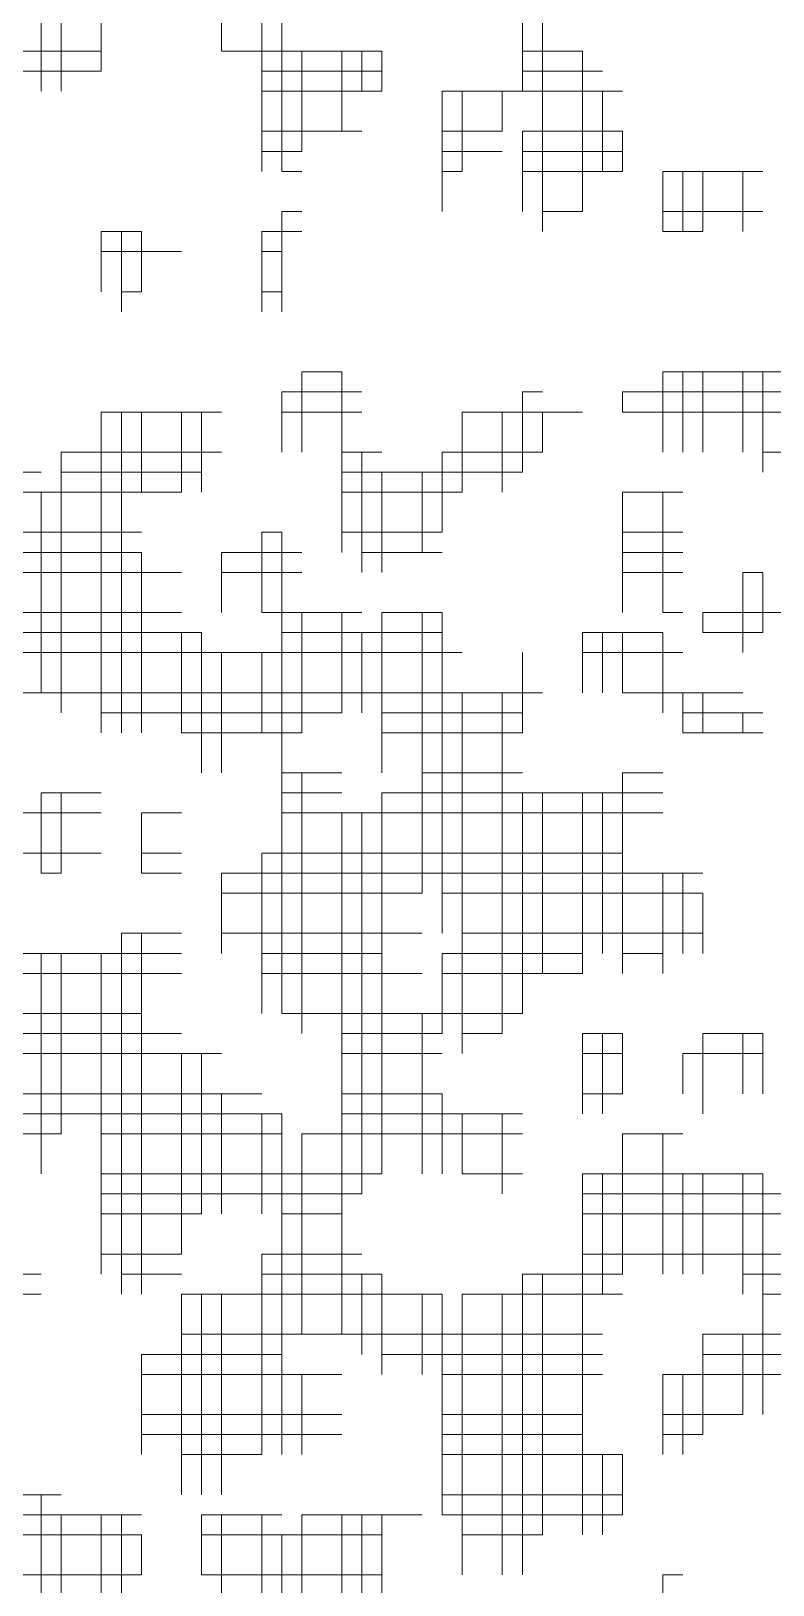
# Model space of a CAD drawing. Header units: millimetres. Extents: x 13268 to 164478, y 289082 to 363688.
# Drawn here: x 85924 to 86696, y 349534 to 351152 of the extents above; entities that cross this region are included whole.
import ezdxf

# ---------------------------------------------------------------- set-up
doc = ezdxf.new("R2010")
doc.units = ezdxf.units.MM

# ---------------------------------------------------------------- blocks, each defined once
blk = doc.blocks.new('A$C010A7659')
at = {"lineweight": 0}
for points in [[(3204.49, 2600.02), (3204.49, 2517.22)], [(3179.65, 2583.46), (3179.65, 2500.66)], [(3187.93, 2583.46), (3187.93, 2500.66)], [(3187.93, 2583.46), (3187.93, 2500.66)], [(3204.49, 2575.18), (3204.49, 2508.94)], [(3279.01, 2575.18), (3279.01, 2467.54)], [(3270.73, 2550.34), (3270.73, 2467.54)], [(3279.01, 2550.34), (3279.01, 2467.54)], [(3378.38, 2550.34), (3378.38, 2500.66)], [(3254.17, 2542.06), (3254.17, 2517.22)], [(3270.73, 2542.06), (3270.73, 2500.66)], [(3378.38, 2542.06), (3378.38, 2500.66)], [(3386.66, 2542.06), (3386.66, 2442.7)], [(3138.25, 2517.22), (3204.49, 2517.22)], [(3146.53, 2517.22), (3204.49, 2517.22)], [(3254.17, 2517.22), (3320.41, 2517.22)], [(3270.73, 2517.22), (3320.41, 2517.22)], [(3287.29, 2517.22), (3287.29, 2475.82)], [(3303.85, 2517.22), (3303.85, 2484.1)], [(3303.85, 2517.22), (3303.85, 2484.1)], [(3312.13, 2517.22), (3312.13, 2500.66)], [(3320.41, 2517.22), (3320.41, 2500.66)], [(3378.38, 2517.22), (3403.22, 2517.22)], [(3378.38, 2517.22), (3403.22, 2517.22)], [(3403.22, 2517.22), (3403.22, 2450.98)], [(3072, 2508.94), (3204.49, 2508.94)], [(3270.73, 2508.94), (3320.41, 2508.94)], [(3378.38, 2508.94), (3411.5, 2508.94)], [(3403.22, 2508.94), (3403.22, 2467.54)], [(3270.73, 2500.66), (3312.13, 2500.66)], [(3270.73, 2500.66), (3320.41, 2500.66)], [(3345.25, 2500.66), (3345.25, 2450.98)], [(3345.25, 2500.66), (3378.38, 2500.66)], [(3353.53, 2500.66), (3353.53, 2467.54)], [(3353.53, 2500.66), (3353.53, 2467.54)], [(3370.1, 2500.66), (3370.1, 2484.1)], [(3378.38, 2500.66), (3411.5, 2500.66)], [(3386.66, 2500.66), (3419.78, 2500.66)], [(3411.5, 2500.66), (3411.5, 2467.54)], [(3270.73, 2484.1), (3303.85, 2484.1)], [(3270.73, 2484.1), (3312.13, 2484.1)], [(3345.25, 2484.1), (3345.25, 2450.98)], [(3345.25, 2484.1), (3370.1, 2484.1)], [(3345.25, 2484.1), (3370.1, 2484.1)], [(3378.38, 2484.1), (3378.38, 2450.98)], [(3378.38, 2484.1), (3419.78, 2484.1)], [(3386.66, 2484.1), (3419.78, 2484.1)], [(3419.78, 2484.1), (3419.78, 2467.54)], [(3270.73, 2475.82), (3287.29, 2475.82)], [(3345.25, 2475.82), (3370.1, 2475.82)], [(3378.38, 2475.82), (3419.78, 2475.82)], [(3279.01, 2467.54), (3287.29, 2467.54)], [(3345.25, 2467.54), (3353.53, 2467.54)], [(3345.25, 2467.54), (3353.53, 2467.54)], [(3378.38, 2467.54), (3403.22, 2467.54)], [(3378.38, 2467.54), (3419.78, 2467.54)], [(3436.34, 2467.54), (3436.34, 2442.7)], [(3436.34, 2467.54), (3436.34, 2442.7)], [(3436.34, 2467.54), (3477.74, 2467.54)], [(3436.34, 2467.54), (3477.74, 2467.54)], [(3444.62, 2467.54), (3444.62, 2442.7)], [(3452.9, 2467.54), (3452.9, 2442.7)], [(3452.9, 2467.54), (3452.9, 2442.7)], [(3469.46, 2467.54), (3469.46, 2442.7)], [(3279.01, 2450.98), (3279.01, 2434.42)], [(3279.01, 2450.98), (3279.01, 2409.58)], [(3279.01, 2450.98), (3287.29, 2450.98)], [(3386.66, 2450.98), (3403.22, 2450.98)], [(3436.34, 2450.98), (3477.74, 2450.98)], [(3204.49, 2442.7), (3204.49, 2417.86)], [(3204.49, 2442.7), (3221.05, 2442.7)], [(3212.77, 2442.7), (3212.77, 2409.58)], [(3221.05, 2442.7), (3221.05, 2417.86)], [(3270.73, 2442.7), (3270.73, 2409.58)], [(3270.73, 2442.7), (3270.73, 2409.58)], [(3270.73, 2442.7), (3287.29, 2442.7)], [(3270.73, 2442.7), (3287.29, 2442.7)], [(3436.34, 2442.7), (3452.9, 2442.7)], [(3204.49, 2434.42), (3204.49, 2417.86)], [(3204.49, 2434.42), (3237.61, 2434.42)], [(3204.49, 2434.42), (3237.61, 2434.42)], [(3221.05, 2434.42), (3221.05, 2417.86)], [(3270.73, 2434.42), (3279.01, 2434.42)], [(3270.73, 2434.42), (3279.01, 2434.42)], [(3212.77, 2417.86), (3221.05, 2417.86)], [(3270.73, 2417.86), (3279.01, 2417.86)], [(3287.29, 2384.74), (3287.29, 2351.61)], [(3287.29, 2384.74), (3303.85, 2384.74)], [(3303.85, 2384.74), (3303.85, 2351.61)], [(3436.34, 2384.74), (3436.34, 2351.61)], [(3436.34, 2384.74), (3436.34, 2351.61)], [(3436.34, 2384.74), (3510.86, 2384.74)], [(3444.62, 2384.74), (3444.62, 2351.61)], [(3452.9, 2384.74), (3452.9, 2351.61)], [(3452.9, 2384.74), (3452.9, 2351.61)], [(3469.46, 2384.74), (3469.46, 2351.61)], [(3469.46, 2384.74), (3486.02, 2384.74)], [(3477.74, 2384.74), (3477.74, 2343.33)], [(3477.74, 2384.74), (3477.74, 2351.61)], [(3279.01, 2376.46), (3279.01, 2351.61)], [(3279.01, 2376.46), (3312.13, 2376.46)], [(3303.85, 2376.46), (3303.85, 2310.21)], [(3378.38, 2376.46), (3378.38, 2351.61)], [(3378.38, 2376.46), (3378.38, 2343.33)], [(3378.38, 2376.46), (3386.66, 2376.46)], [(3419.78, 2376.46), (3419.78, 2368.17)], [(3419.78, 2376.46), (3510.86, 2376.46)], [(3204.49, 2368.17), (3204.49, 2277.09)], [(3204.49, 2368.17), (3204.49, 2235.69)], [(3204.49, 2368.17), (3254.17, 2368.17)], [(3212.77, 2368.17), (3212.77, 2235.69)], [(3221.05, 2368.17), (3221.05, 2335.05)], [(3221.05, 2368.17), (3221.05, 2335.05)], [(3237.61, 2368.17), (3237.61, 2335.05)], [(3245.89, 2368.17), (3245.89, 2343.33)], [(3245.89, 2368.17), (3245.89, 2335.05)], [(3279.01, 2368.17), (3312.13, 2368.17)], [(3279.01, 2368.17), (3312.13, 2368.17)], [(3353.53, 2368.17), (3353.53, 2335.05)], [(3353.53, 2368.17), (3403.22, 2368.17)], [(3353.53, 2368.17), (3403.22, 2368.17)], [(3370.1, 2368.17), (3370.1, 2335.05)], [(3386.66, 2368.17), (3386.66, 2351.61)], [(3419.78, 2368.17), (3577.1, 2368.17)], [(3436.34, 2368.17), (3585.38, 2368.17)], [(3187.93, 2351.61), (3187.93, 2243.97)], [(3187.93, 2351.61), (3254.17, 2351.61)], [(3187.93, 2351.61), (3254.17, 2351.61)], [(3303.85, 2351.61), (3320.41, 2351.61)], [(3303.85, 2351.61), (3320.41, 2351.61)], [(3312.13, 2351.61), (3312.13, 2301.93)], [(3345.25, 2351.61), (3345.25, 2335.05)], [(3345.25, 2351.61), (3378.38, 2351.61)], [(3353.53, 2351.61), (3353.53, 2335.05)], [(3353.53, 2351.61), (3386.66, 2351.61)], [(3477.74, 2351.61), (3510.86, 2351.61)], [(3477.74, 2351.61), (3510.86, 2351.61)], [(3088.56, 2343.33), (3179.65, 2343.33)], [(3187.93, 2343.33), (3245.89, 2343.33)], [(3303.85, 2343.33), (3378.38, 2343.33)], [(3320.41, 2343.33), (3320.41, 2310.21)], [(3320.41, 2343.33), (3320.41, 2301.93)], [(3336.97, 2343.33), (3336.97, 2310.21)], [(3345.25, 2343.33), (3345.25, 2318.49)], [(3088.56, 2335.05), (3221.05, 2335.05)], [(3088.56, 2335.05), (3237.61, 2335.05)], [(3179.65, 2335.05), (3179.65, 2252.25)], [(3187.93, 2335.05), (3187.93, 2243.97)], [(3303.85, 2335.05), (3345.25, 2335.05)], [(3303.85, 2335.05), (3353.53, 2335.05)], [(3419.78, 2335.05), (3419.78, 2285.37)], [(3419.78, 2335.05), (3444.62, 2335.05)], [(3436.34, 2335.05), (3436.34, 2285.37)], [(3436.34, 2335.05), (3436.34, 2285.37)], [(3088.56, 2318.49), (3221.05, 2318.49)], [(3270.73, 2318.49), (3270.73, 2285.37)], [(3270.73, 2318.49), (3270.73, 2285.37)], [(3270.73, 2318.49), (3279.01, 2318.49)], [(3279.01, 2318.49), (3279.01, 2285.37)], [(3303.85, 2318.49), (3345.25, 2318.49)], [(3419.78, 2318.49), (3444.62, 2318.49)], [(3113.4, 2310.21), (3221.05, 2310.21)], [(3121.69, 2310.21), (3221.05, 2310.21)], [(3221.05, 2310.21), (3221.05, 2243.97)], [(3254.17, 2310.21), (3254.17, 2285.37)], [(3254.17, 2310.21), (3287.29, 2310.21)], [(3254.17, 2310.21), (3287.29, 2310.21)], [(3279.01, 2310.21), (3279.01, 2285.37)], [(3312.13, 2310.21), (3320.41, 2310.21)], [(3312.13, 2310.21), (3345.25, 2310.21)], [(3419.78, 2310.21), (3444.62, 2310.21)], [(3419.78, 2310.21), (3444.62, 2310.21)], [(3138.25, 2301.93), (3237.61, 2301.93)], [(3221.05, 2301.93), (3221.05, 2235.69)], [(3254.17, 2301.93), (3287.29, 2301.93)], [(3419.78, 2301.93), (3444.62, 2301.93)], [(3469.46, 2301.93), (3469.46, 2268.81)], [(3469.46, 2301.93), (3477.74, 2301.93)], [(3477.74, 2301.93), (3477.74, 2277.09)], [(3146.53, 2285.37), (3237.61, 2285.37)], [(3154.81, 2285.37), (3237.61, 2285.37)], [(3270.73, 2285.37), (3279.01, 2285.37)], [(3279.01, 2285.37), (3279.01, 2119.76)], [(3279.01, 2285.37), (3312.13, 2285.37)], [(3287.29, 2285.37), (3287.29, 2235.69)], [(3287.29, 2285.37), (3303.85, 2285.37)], [(3303.85, 2285.37), (3303.85, 2243.97)], [(3303.85, 2285.37), (3303.85, 2243.97)], [(3320.41, 2285.37), (3320.41, 2219.13)], [(3320.41, 2285.37), (3320.41, 2235.69)], [(3320.41, 2285.37), (3345.25, 2285.37)], [(3336.97, 2285.37), (3336.97, 2169.45)], [(3345.25, 2285.37), (3345.25, 2177.73)], [(3436.34, 2285.37), (3444.62, 2285.37)], [(3452.9, 2285.37), (3452.9, 2277.09)], [(3452.9, 2285.37), (3486.02, 2285.37)], [(3452.9, 2285.37), (3486.02, 2285.37)], [(3477.74, 2285.37), (3477.74, 2277.09)], [(3146.53, 2277.09), (3245.89, 2277.09)], [(3154.81, 2277.09), (3204.49, 2277.09)], [(3204.49, 2277.09), (3204.49, 2235.69)], [(3212.77, 2277.09), (3237.61, 2277.09)], [(3237.61, 2277.09), (3237.61, 2235.69)], [(3245.89, 2277.09), (3245.89, 2219.13)], [(3279.01, 2277.09), (3279.01, 2235.69)], [(3279.01, 2277.09), (3345.25, 2277.09)], [(3279.01, 2277.09), (3345.25, 2277.09)], [(3312.13, 2277.09), (3312.13, 2243.97)], [(3403.22, 2277.09), (3403.22, 2252.25)], [(3403.22, 2277.09), (3436.34, 2277.09)], [(3403.22, 2277.09), (3436.34, 2277.09)], [(3411.5, 2277.09), (3411.5, 2252.25)], [(3419.78, 2277.09), (3419.78, 2252.25)], [(3419.78, 2277.09), (3419.78, 2252.25)], [(3436.34, 2277.09), (3436.34, 2252.25)], [(3452.9, 2277.09), (3477.74, 2277.09)], [(3469.46, 2277.09), (3477.74, 2277.09)], [(3146.53, 2268.81), (3270.73, 2268.81)], [(3245.89, 2268.81), (3245.89, 2219.13)], [(3254.17, 2268.81), (3254.17, 2219.13)], [(3270.73, 2268.81), (3270.73, 2235.69)], [(3270.73, 2268.81), (3353.53, 2268.81)], [(3345.25, 2268.81), (3345.25, 2152.89)], [(3378.38, 2268.81), (3378.38, 2235.69)], [(3403.22, 2268.81), (3444.62, 2268.81)], [(3436.34, 2268.81), (3436.34, 2243.97)], [(3146.53, 2252.25), (3386.66, 2252.25)], [(3187.93, 2252.25), (3386.66, 2252.25)], [(3270.73, 2252.25), (3270.73, 2235.69)], [(3353.53, 2252.25), (3353.53, 2103.2)], [(3353.53, 2252.25), (3353.53, 2111.48)], [(3370.1, 2252.25), (3370.1, 2111.48)], [(3378.38, 2252.25), (3378.38, 2243.97)], [(3419.78, 2252.25), (3452.9, 2252.25)], [(3436.34, 2252.25), (3469.46, 2252.25)], [(3444.62, 2252.25), (3444.62, 2235.69)], [(3452.9, 2252.25), (3452.9, 2235.69)], [(3452.9, 2252.25), (3452.9, 2235.69)], [(3204.49, 2243.97), (3221.05, 2243.97)], [(3221.05, 2243.97), (3303.85, 2243.97)], [(3320.41, 2243.97), (3378.38, 2243.97)], [(3444.62, 2243.97), (3477.74, 2243.97)], [(3469.46, 2243.97), (3469.46, 2235.69)], [(3237.61, 2235.69), (3287.29, 2235.69)], [(3245.89, 2235.69), (3270.73, 2235.69)], [(3279.01, 2235.69), (3287.29, 2235.69)], [(3320.41, 2235.69), (3378.38, 2235.69)], [(3320.41, 2235.69), (3378.38, 2235.69)], [(3444.62, 2235.69), (3477.74, 2235.69)], [(3279.01, 2219.13), (3279.01, 2202.57)], [(3279.01, 2219.13), (3303.85, 2219.13)], [(3287.29, 2219.13), (3287.29, 2111.48)], [(3336.97, 2219.13), (3378.38, 2219.13)], [(3419.78, 2219.13), (3419.78, 2186.01)], [(3419.78, 2219.13), (3419.78, 2144.61)], [(3419.78, 2219.13), (3436.34, 2219.13)], [(3179.65, 2210.85), (3179.65, 2177.73)], [(3179.65, 2210.85), (3204.49, 2210.85)], [(3187.93, 2210.85), (3187.93, 2177.73)], [(3187.93, 2210.85), (3187.93, 2177.73)], [(3279.01, 2210.85), (3303.85, 2210.85)], [(3279.01, 2210.85), (3303.85, 2210.85)], [(3320.41, 2210.85), (3320.41, 2152.89)], [(3320.41, 2210.85), (3436.34, 2210.85)], [(3336.97, 2210.85), (3378.38, 2210.85)], [(3378.38, 2210.85), (3378.38, 2119.76)], [(3378.38, 2210.85), (3378.38, 2119.76)], [(3386.66, 2210.85), (3386.66, 2136.33)], [(3403.22, 2210.85), (3403.22, 2144.61)], [(3403.22, 2210.85), (3403.22, 2136.33)], [(3403.22, 2210.85), (3436.34, 2210.85)], [(3411.5, 2210.85), (3411.5, 2144.61)], [(3171.37, 2202.57), (3204.49, 2202.57)], [(3171.37, 2202.57), (3204.49, 2202.57)], [(3221.05, 2202.57), (3221.05, 2177.73)], [(3221.05, 2202.57), (3221.05, 2177.73)], [(3221.05, 2202.57), (3237.61, 2202.57)], [(3279.01, 2202.57), (3279.01, 2119.76)], [(3279.01, 2202.57), (3436.34, 2202.57)], [(3279.01, 2202.57), (3303.85, 2202.57)], [(3303.85, 2202.57), (3303.85, 2045.24)], [(3303.85, 2202.57), (3303.85, 2103.2)], [(3312.13, 2202.57), (3312.13, 2045.24)], [(3312.13, 2202.57), (3436.34, 2202.57)], [(3320.41, 2202.57), (3320.41, 2053.52)], [(3171.37, 2186.01), (3204.49, 2186.01)], [(3221.05, 2186.01), (3237.61, 2186.01)], [(3270.73, 2186.01), (3270.73, 2119.76)], [(3270.73, 2186.01), (3270.73, 2136.33)], [(3270.73, 2186.01), (3419.78, 2186.01)], [(3179.65, 2177.73), (3187.93, 2177.73)], [(3221.05, 2177.73), (3237.61, 2177.73)], [(3254.17, 2177.73), (3254.17, 2144.61)], [(3254.17, 2177.73), (3345.25, 2177.73)], [(3254.17, 2177.73), (3419.78, 2177.73)], [(3345.25, 2177.73), (3452.9, 2177.73)], [(3419.78, 2177.73), (3419.78, 2136.33)], [(3436.34, 2177.73), (3436.34, 2144.61)], [(3436.34, 2177.73), (3436.34, 2136.33)], [(3444.62, 2177.73), (3444.62, 2144.61)], [(3254.17, 2169.45), (3336.97, 2169.45)], [(3345.25, 2169.45), (3452.9, 2169.45)], [(3452.9, 2169.45), (3452.9, 2144.61)], [(3212.77, 2152.89), (3212.77, 2003.84)], [(3212.77, 2152.89), (3237.61, 2152.89)], [(3221.05, 2152.89), (3221.05, 2119.76)], [(3221.05, 2152.89), (3221.05, 2003.84)], [(3254.17, 2152.89), (3320.41, 2152.89)], [(3254.17, 2152.89), (3336.97, 2152.89)], [(3353.53, 2152.89), (3452.9, 2152.89)], [(3353.53, 2152.89), (3452.9, 2152.89)], [(3171.37, 2144.61), (3204.49, 2144.61)], [(3179.65, 2144.61), (3179.65, 2053.52)], [(3187.93, 2144.61), (3187.93, 2070.08)], [(3187.93, 2144.61), (3187.93, 2070.08)], [(3204.49, 2144.61), (3204.49, 2012.12)], [(3204.49, 2144.61), (3237.61, 2144.61)], [(3270.73, 2144.61), (3320.41, 2144.61)], [(3345.25, 2144.61), (3345.25, 2111.48)], [(3345.25, 2144.61), (3403.22, 2144.61)], [(3419.78, 2144.61), (3436.34, 2144.61)], [(3146.53, 2136.33), (3237.61, 2136.33)], [(3146.53, 2136.33), (3237.61, 2136.33)], [(3204.49, 2136.33), (3204.49, 2053.52)], [(3270.73, 2136.33), (3336.97, 2136.33)], [(3270.73, 2136.33), (3320.41, 2136.33)], [(3320.41, 2136.33), (3320.41, 2053.52)], [(3345.25, 2136.33), (3345.25, 2111.48)], [(3345.25, 2136.33), (3386.66, 2136.33)], [(3345.25, 2136.33), (3403.22, 2136.33)], [(3146.53, 2119.76), (3221.05, 2119.76)], [(3146.53, 2119.76), (3221.05, 2119.76)], [(3279.01, 2119.76), (3378.38, 2119.76)], [(3287.29, 2119.76), (3378.38, 2119.76)], [(3336.97, 2119.76), (3336.97, 2053.52)], [(3154.81, 2111.48), (3237.61, 2111.48)], [(3221.05, 2111.48), (3221.05, 2003.84)], [(3303.85, 2111.48), (3345.25, 2111.48)], [(3353.53, 2111.48), (3370.1, 2111.48)], [(3403.22, 2111.48), (3403.22, 2078.36)], [(3403.22, 2111.48), (3419.78, 2111.48)], [(3411.5, 2111.48), (3411.5, 2078.36)], [(3419.78, 2111.48), (3419.78, 2086.64)], [(3452.9, 2111.48), (3452.9, 2086.64)], [(3452.9, 2111.48), (3452.9, 2078.36)], [(3452.9, 2111.48), (3477.74, 2111.48)], [(3469.46, 2111.48), (3469.46, 2086.64)], [(3477.74, 2111.48), (3477.74, 2086.64)], [(3146.53, 2103.2), (3254.17, 2103.2)], [(3171.37, 2103.2), (3254.17, 2103.2)], [(3237.61, 2103.2), (3237.61, 2020.4)], [(3245.89, 2103.2), (3245.89, 2036.96)], [(3245.89, 2103.2), (3245.89, 2036.96)], [(3303.85, 2103.2), (3345.25, 2103.2)], [(3303.85, 2103.2), (3345.25, 2103.2)], [(3403.22, 2103.2), (3403.22, 2078.36)], [(3403.22, 2103.2), (3419.78, 2103.2)], [(3403.22, 2103.2), (3419.78, 2103.2)], [(3444.62, 2103.2), (3444.62, 2086.64)], [(3444.62, 2103.2), (3477.74, 2103.2)], [(3444.62, 2103.2), (3477.74, 2103.2)], [(3138.25, 2086.64), (3270.73, 2086.64)], [(3254.17, 2086.64), (3254.17, 2036.96)], [(3303.85, 2086.64), (3345.25, 2086.64)], [(3345.25, 2086.64), (3345.25, 2053.52)], [(3403.22, 2086.64), (3419.78, 2086.64)], [(3138.25, 2078.36), (3279.01, 2078.36)], [(3138.25, 2078.36), (3270.73, 2078.36)], [(3270.73, 2078.36), (3270.73, 2036.96)], [(3270.73, 2078.36), (3270.73, 2036.96)], [(3279.01, 2078.36), (3279.01, 2020.4)], [(3303.85, 2078.36), (3303.85, 1987.28)], [(3303.85, 2078.36), (3378.38, 2078.36)], [(3303.85, 2078.36), (3353.53, 2078.36)], [(3345.25, 2078.36), (3345.25, 2053.52)], [(3353.53, 2078.36), (3353.53, 2053.52)], [(3353.53, 2078.36), (3353.53, 2053.52)], [(3370.1, 2078.36), (3370.1, 2045.24)], [(3171.37, 2070.08), (3187.93, 2070.08)], [(3204.49, 2070.08), (3279.01, 2070.08)], [(3287.29, 2070.08), (3287.29, 1987.28)], [(3287.29, 2070.08), (3378.38, 2070.08)], [(3419.78, 2070.08), (3419.78, 2012.12)], [(3419.78, 2070.08), (3444.62, 2070.08)], [(3436.34, 2070.08), (3436.34, 2012.12)], [(3436.34, 2070.08), (3436.34, 2012.12)], [(3204.49, 2053.52), (3204.49, 2020.4)], [(3204.49, 2053.52), (3320.41, 2053.52)], [(3204.49, 2053.52), (3320.41, 2053.52)], [(3279.01, 2053.52), (3279.01, 1987.28)], [(3353.53, 2053.52), (3378.38, 2053.52)], [(3370.1, 2053.52), (3378.38, 2053.52)], [(3403.22, 2053.52), (3403.22, 1970.72)], [(3403.22, 2053.52), (3477.74, 2053.52)], [(3411.5, 2053.52), (3411.5, 2003.84)], [(3411.5, 2053.52), (3452.9, 2053.52)], [(3419.78, 2053.52), (3419.78, 2012.12)], [(3444.62, 2053.52), (3444.62, 2012.12)], [(3452.9, 2053.52), (3452.9, 2012.12)], [(3452.9, 2053.52), (3452.9, 2012.12)], [(3469.46, 2053.52), (3469.46, 2003.84)], [(3477.74, 2053.52), (3477.74, 2003.84)], [(3204.49, 2045.24), (3303.85, 2045.24)], [(3204.49, 2045.24), (3312.13, 2045.24)], [(3403.22, 2045.24), (3403.22, 1904.48)], [(3403.22, 2045.24), (3486.02, 2045.24)], [(3403.22, 2045.24), (3486.02, 2045.24)], [(3477.74, 2045.24), (3477.74, 1970.72)], [(3204.49, 2036.96), (3245.89, 2036.96)], [(3279.01, 2036.96), (3303.85, 2036.96)], [(3403.22, 2036.96), (3502.58, 2036.96)], [(3204.49, 2020.4), (3237.61, 2020.4)], [(3204.49, 2020.4), (3237.61, 2020.4)], [(3270.73, 2020.4), (3270.73, 1937.6)], [(3270.73, 2020.4), (3312.13, 2020.4)], [(3279.01, 2020.4), (3279.01, 1937.6)], [(3279.01, 2020.4), (3303.85, 2020.4)], [(3303.85, 2020.4), (3303.85, 1987.28)], [(3403.22, 2020.4), (3535.7, 2020.4)], [(3403.22, 2020.4), (3510.86, 2020.4)], [(2947.8, 2012.12), (3179.65, 2012.12)], [(3212.77, 2012.12), (3237.61, 2012.12)], [(3270.73, 2012.12), (3270.73, 1937.6)], [(3270.73, 2012.12), (3320.41, 2012.12)], [(3312.13, 2012.12), (3312.13, 1979)], [(3320.41, 2012.12), (3320.41, 1979)], [(3378.38, 2012.12), (3378.38, 1887.92)], [(3378.38, 2012.12), (3378.38, 1887.92)], [(3378.38, 2012.12), (3419.78, 2012.12)], [(3386.66, 2012.12), (3386.66, 1904.48)], [(3469.46, 2012.12), (3552.26, 2012.12)], [(3121.69, 2003.84), (3179.65, 2003.84)], [(3138.25, 2003.84), (3179.65, 2003.84)], [(3237.61, 2003.84), (3237.61, 1921.04)], [(3237.61, 2003.84), (3345.25, 2003.84)], [(3237.61, 2003.84), (3345.25, 2003.84)], [(3245.89, 2003.84), (3245.89, 1921.04)], [(3245.89, 2003.84), (3245.89, 1921.04)], [(3254.17, 2003.84), (3254.17, 1921.04)], [(3320.41, 2003.84), (3320.41, 1970.72)], [(3336.97, 2003.84), (3336.97, 1970.72)], [(3345.25, 2003.84), (3345.25, 1970.72)], [(3353.53, 2003.84), (3353.53, 1887.92)], [(3353.53, 2003.84), (3353.53, 1904.48)], [(3353.53, 2003.84), (3411.5, 2003.84)], [(3370.1, 2003.84), (3370.1, 1887.92)], [(3370.1, 2003.84), (3419.78, 2003.84)], [(3477.74, 2003.84), (3577.1, 2003.84)], [(3477.74, 2003.84), (3568.82, 2003.84)], [(3237.61, 1987.28), (3279.01, 1987.28)], [(3237.61, 1987.28), (3411.5, 1987.28)], [(3312.13, 1987.28), (3411.5, 1987.28)], [(3345.25, 1987.28), (3345.25, 1912.76)], [(3452.9, 1987.28), (3452.9, 1945.88)], [(3452.9, 1987.28), (3510.86, 1987.28)], [(3469.46, 1987.28), (3469.46, 1954.16)], [(3469.46, 1987.28), (3510.86, 1987.28)], [(3477.74, 1987.28), (3477.74, 1954.16)], [(3221.05, 1979), (3221.05, 1937.6)], [(3221.05, 1979), (3279.01, 1979)], [(3320.41, 1979), (3411.5, 1979)], [(3452.9, 1979), (3452.9, 1945.88)], [(3452.9, 1979), (3502.58, 1979)], [(3221.05, 1970.72), (3221.05, 1937.6)], [(3221.05, 1970.72), (3303.85, 1970.72)], [(3221.05, 1970.72), (3303.85, 1970.72)], [(3279.01, 1970.72), (3279.01, 1937.6)], [(3287.29, 1970.72), (3287.29, 1937.6)], [(3345.25, 1970.72), (3403.22, 1970.72)], [(3345.25, 1970.72), (3411.5, 1970.72)], [(3436.34, 1970.72), (3436.34, 1937.6)], [(3436.34, 1970.72), (3436.34, 1937.6)], [(3436.34, 1970.72), (3477.74, 1970.72)], [(3444.62, 1970.72), (3444.62, 1937.6)], [(3444.62, 1970.72), (3502.58, 1970.72)], [(3221.05, 1954.16), (3303.85, 1954.16)], [(3345.25, 1954.16), (3403.22, 1954.16)], [(3436.34, 1954.16), (3469.46, 1954.16)], [(3221.05, 1945.88), (3303.85, 1945.88)], [(3221.05, 1945.88), (3303.85, 1945.88)], [(3345.25, 1945.88), (3345.25, 1912.76)], [(3345.25, 1945.88), (3403.22, 1945.88)], [(3345.25, 1945.88), (3403.22, 1945.88)], [(3436.34, 1945.88), (3452.9, 1945.88)], [(3436.34, 1945.88), (3452.9, 1945.88)], [(3237.61, 1937.6), (3270.73, 1937.6)], [(3345.25, 1937.6), (3419.78, 1937.6)], [(3403.22, 1937.6), (3403.22, 1904.48)], [(3411.5, 1937.6), (3411.5, 1904.48)], [(3419.78, 1937.6), (3419.78, 1912.76)], [(3038.88, 1921.04), (3187.93, 1921.04)], [(3179.65, 1921.04), (3179.65, 1879.64)], [(3345.25, 1921.04), (3419.78, 1921.04)], [(3345.25, 1921.04), (3419.78, 1921.04)], [(2956.08, 1912.76), (3221.05, 1912.76)], [(3022.32, 1912.76), (3187.93, 1912.76)], [(3187.93, 1912.76), (3187.93, 1871.35)], [(3187.93, 1912.76), (3187.93, 1871.35)], [(3204.49, 1912.76), (3204.49, 1879.64)], [(3204.49, 1912.76), (3204.49, 1838.23)], [(3212.77, 1912.76), (3212.77, 1879.64)], [(3245.89, 1912.76), (3245.89, 1887.92)], [(3245.89, 1912.76), (3279.01, 1912.76)], [(3254.17, 1912.76), (3254.17, 1879.64)], [(3270.73, 1912.76), (3270.73, 1879.64)], [(3270.73, 1912.76), (3270.73, 1879.64)], [(3287.29, 1912.76), (3287.29, 1871.35)], [(3287.29, 1912.76), (3336.97, 1912.76)], [(3303.85, 1912.76), (3303.85, 1854.79)], [(3303.85, 1912.76), (3303.85, 1871.35)], [(3312.13, 1912.76), (3312.13, 1805.11)], [(3312.13, 1912.76), (3320.41, 1912.76)], [(3320.41, 1912.76), (3320.41, 1904.48)], [(3320.41, 1912.76), (3320.41, 1805.11)], [(3345.25, 1912.76), (3419.78, 1912.76)], [(3353.53, 1912.76), (3419.78, 1912.76)], [(2956.08, 1904.48), (3221.05, 1904.48)], [(3221.05, 1904.48), (3221.05, 1887.92)], [(3245.89, 1904.48), (3320.41, 1904.48)], [(3279.01, 1904.48), (3279.01, 1871.35)], [(3279.01, 1904.48), (3279.01, 1871.35)], [(3353.53, 1904.48), (3386.66, 1904.48)], [(2691.11, 1887.92), (3221.05, 1887.92)], [(2980.92, 1887.92), (3221.05, 1887.92)], [(3245.89, 1887.92), (3320.41, 1887.92)], [(3254.17, 1887.92), (3320.41, 1887.92)], [(3436.34, 1887.92), (3436.34, 1838.23)], [(3436.34, 1887.92), (3436.34, 1838.23)], [(3436.34, 1887.92), (3444.62, 1887.92)]]:
    blk.add_lwpolyline(points, dxfattribs=at)
blk = doc.blocks.new('A$C450614AE')
at = {"xscale": 1.5, "yscale": 1.5, "zscale": 1.5}
blk.add_blockref('A$C010A7659', (0, 0), dxfattribs=at)

msp = doc.modelspace()

# ---------------------------------------------------------------- block references
at = {"xscale": 1.68, "yscale": 1.68, "zscale": 1.68}
msp.add_blockref('A$C450614AE', (77922.1, 344787.3), dxfattribs=at)

doc.saveas('drawing.dxf')
